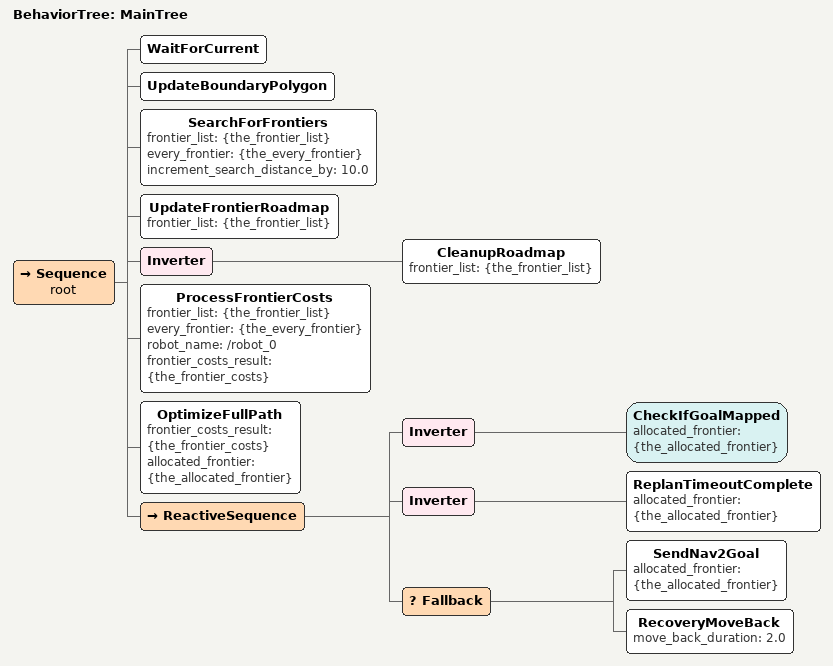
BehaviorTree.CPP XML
<root BTCPP_format="4">
    <BehaviorTree ID="MainTree">
        <Sequence name="root">
            <WaitForCurrent/>
            <UpdateBoundaryPolygon />
            <SearchForFrontiers frontier_list="{the_frontier_list}" every_frontier="{the_every_frontier}" increment_search_distance_by="10.0"/>
            <UpdateFrontierRoadmap frontier_list="{the_frontier_list}"/>
            <Inverter>
                <CleanupRoadmap frontier_list="{the_frontier_list}"/>
            </Inverter>
            <ProcessFrontierCosts frontier_list="{the_frontier_list}" every_frontier="{the_every_frontier}" robot_name="/robot_0" frontier_costs_result="{the_frontier_costs}"/>

            <!-- You can choose to either optimize the full
            path of send the immediete next goal to nav2 -->
            <OptimizeFullPath frontier_costs_result="{the_frontier_costs}" allocated_frontier="{the_allocated_frontier}"/>

            <ReactiveSequence>
                <Inverter>
                    <CheckIfGoalMapped allocated_frontier="{the_allocated_frontier}"/>
                </Inverter>
                <Inverter>
                    <ReplanTimeoutComplete allocated_frontier="{the_allocated_frontier}"/>
                </Inverter>
                <Fallback>
                    <SendNav2Goal allocated_frontier="{the_allocated_frontier}"/>
                    <RecoveryMoveBack move_back_duration="2.0"/>
                </Fallback>
            </ReactiveSequence>
        </Sequence>
    </BehaviorTree>
</root>
